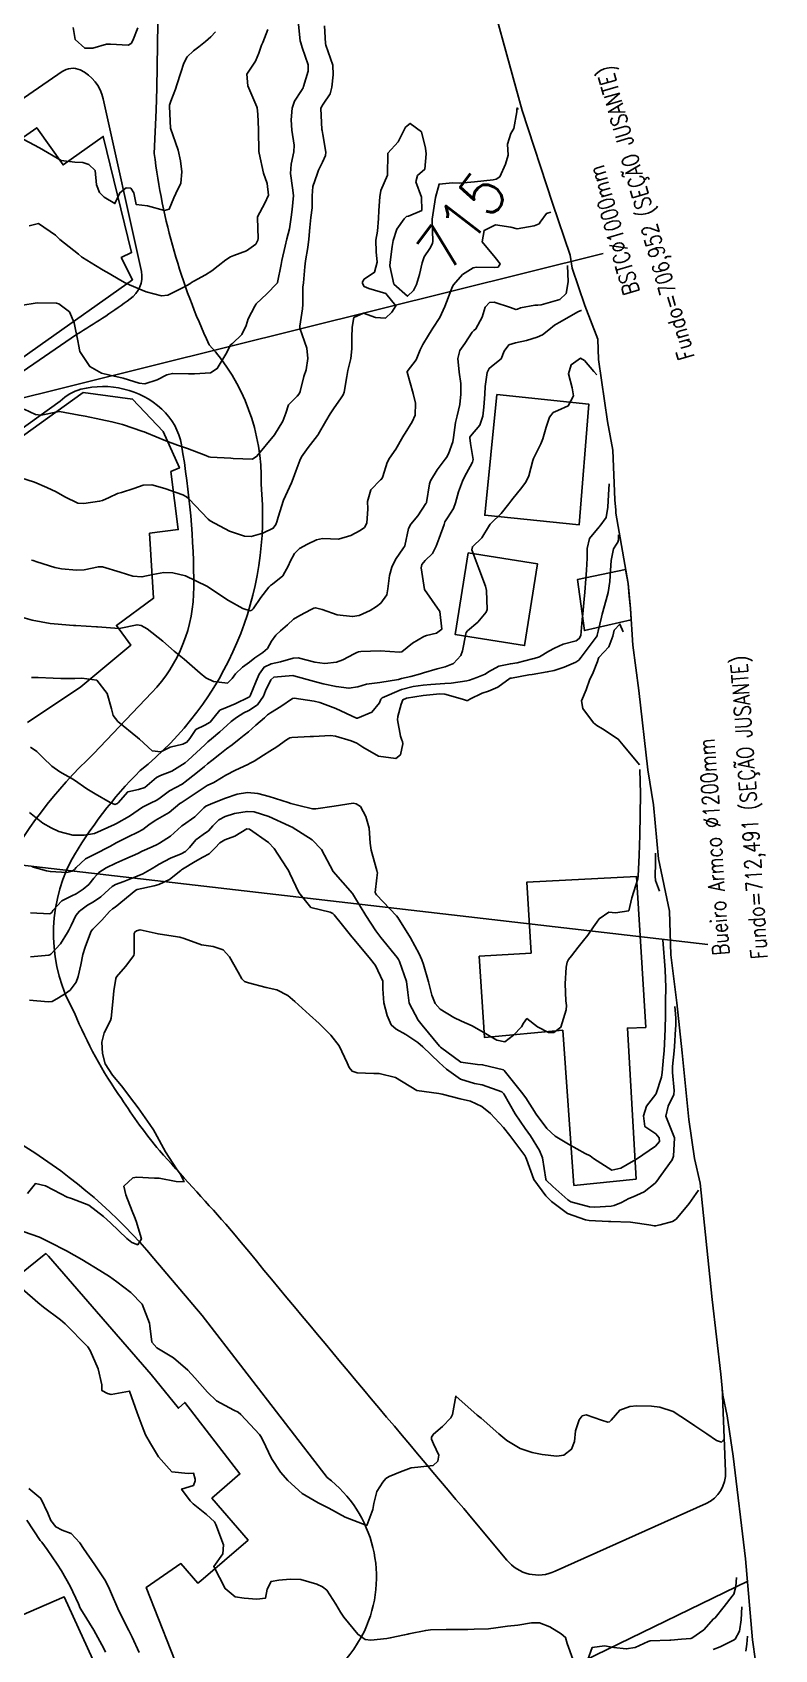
# Model space of a CAD drawing. Header units: metres. Extents: x 286371 to 293043, y 7462578 to 7466404.
# Drawn here: x 291867.1 to 291935.3, y 7463178.2 to 7463326.7 of the extents above; entities that cross this region are included whole.
import ezdxf
from ezdxf.enums import TextEntityAlignment as Align

# ---------------------------------------------------------------- set-up
doc = ezdxf.new("R2010")
doc.units = ezdxf.units.M
doc.header["$MEASUREMENT"] = 0
doc.linetypes.add('CONTINUO', pattern=[0])
for name, color, linetype in [('Area', 45, 'Continuous'), ('Cotas', 45, 'Continuous'), ('Curvas de Nivel 1m', 11, 'Continuous'), ('Curvas de Nivel 5m', 15, 'Continuous'), ('Edificações', 30, 'Continuous'), ('TEXTO', 45, 'Continuous'), ('Vias primárias', 230, 'Continuous')]:
    doc.layers.add(name, color=color, linetype=linetype)
doc.styles.add('ROMANS', font='romans', dxfattribs={"height": 0.2})
doc.styles.add('Style-STANDARD', font='STANDARD.shx')

msp = doc.modelspace()

# ---------------------------------------------------------------- linework, layer by layer
at = {"layer": 'Area'}
msp.add_polyline3d([(291908.25, 7463333.42, 714.94), (291912.06, 7463319.49, 714.94), (291914.86, 7463310.96, 716.22), (291916.47, 7463306.21, 716.85), (291916.68, 7463305.01, 725.74), (291917.82, 7463301.59, 723.04), (291919.02, 7463298.49, 723.59), (291919.09, 7463296.62, 724.1), (291919.91, 7463290.94, 722.82), (291920.4, 7463288.3, 719.67), (291920.59, 7463283.73, 722.86), (291920.69, 7463282.78, 722.86), (291920.67, 7463282.51, 722.9), (291921.8, 7463276.04, 723.87), (291922.02, 7463273.75, 723.79), (291922.23, 7463270.4, 722.12), (291922.78, 7463266.22, 722.19), (291923.61, 7463258.93, 721.93), (291924.13, 7463255.72, 721.94), (291924.59, 7463250.76, 722.08), (291925.6, 7463245.96, 726.04), (291925.73, 7463241.96, 725.65), (291926.28, 7463237.56, 722.33), (291926.78, 7463232.95, 722.24), (291927.39, 7463226.84, 722.64), (291927.9, 7463223.26, 723.61), (291928.44, 7463220.98, 724.27), (291929.52, 7463210.31, 725.66), (291930.33, 7463203.46, 725.9), (291930.52, 7463201.54, 726), (291930.9, 7463199.63, 726.15), (291931.45, 7463195.92, 726.34), (291932.6, 7463186.51, 727), (291933.25, 7463179.07, 727.59), (291934.08, 7463173.2, 731.33)], dxfattribs=at)
at = {"layer": 'Curvas de Nivel 1m', "flags": 128}
for points, elevation in [([(291865.75, 7463317.08), (291867.73, 7463316.04), (291869.72, 7463314.89), (291870.97, 7463314.74), (291871.71, 7463314.72), (291872.24, 7463314.51), (291872.84, 7463313.97), (291872.97, 7463312.67), (291873.22, 7463311.96), (291873.66, 7463311.52), (291874.65, 7463310.94), (291875.09, 7463311.93), (291875.67, 7463312.39), (291876.1, 7463312.35), (291876.39, 7463311.91), (291876.6, 7463310.85), (291877.65, 7463310.74), (291879.2, 7463310.3), (291879.64, 7463310.42), (291880.05, 7463311.46), (291880.26, 7463311.85), (291880.72, 7463312.8), (291880.79, 7463313.84), (291880.69, 7463314.86), (291880.47, 7463315.84), (291879.75, 7463317.85), (291879.66, 7463319.86), (291879.68, 7463319.98), (291879.8, 7463320.34), (291880.21, 7463321.45), (291880.35, 7463321.85), (291880.71, 7463322.98), (291880.97, 7463323.84), (291881.29, 7463324.41), (291881.87, 7463324.97), (291882.37, 7463325.33), (291882.97, 7463325.81), (291883.45, 7463326.24), (291883.9, 7463326.71)], 711), ([(291866, 7463301.57), (291867.51, 7463301.82), (291869.29, 7463301.8), (291869.51, 7463301.74), (291870.48, 7463300.98), (291870.89, 7463299.99), (291871.26, 7463298.18), (291871.3, 7463297.99), (291871.44, 7463297.35), (291872.33, 7463295.97), (291873.42, 7463295.37), (291874.18, 7463295.17), (291875.41, 7463294.9), (291876.87, 7463294.43), (291877.4, 7463294.38), (291878.52, 7463294.76), (291879.41, 7463295.22), (291879.93, 7463295.34), (291881.42, 7463295.31), (291881.95, 7463295.3), (291883.42, 7463295.4), (291884.06, 7463295.79), (291884.94, 7463297.27), (291885.17, 7463297.77), (291885.28, 7463297.95), (291885.46, 7463298.1), (291886.32, 7463298.9), (291886.7, 7463299.75), (291886.89, 7463300.34), (291887.51, 7463301.51), (291887.59, 7463301.66), (291887.64, 7463301.73), (291888.6, 7463302.65), (291889.54, 7463303.6), (291889.58, 7463303.66), (291889.6, 7463303.7), (291889.92, 7463305.35), (291889.98, 7463305.7), (291890.28, 7463307.01), (291890.46, 7463307.69), (291890.69, 7463308.62), (291890.85, 7463309.69), (291890.94, 7463310.39), (291891.05, 7463311.68), (291890.97, 7463312.39), (291890.78, 7463313.69), (291890.84, 7463314.56), (291891.1, 7463315.68), (291891.12, 7463316.3), (291890.9, 7463317.69), (291890.84, 7463318.61), (291890.93, 7463319.69), (291891.14, 7463320.34), (291891.81, 7463321.32), (291891.94, 7463321.55), (291891.99, 7463321.67), (291892.4, 7463323.1), (291892.4, 7463323.67), (291891.87, 7463325.27), (291891.72, 7463325.68), (291891.68, 7463325.88), (291891.48, 7463327.68)], 713), ([(291866.31, 7463292.06), (291867.36, 7463291.57), (291867.88, 7463291.51), (291869.36, 7463291.82), (291869.55, 7463291.83), (291871.36, 7463291.5), (291871.93, 7463291.4), (291873.35, 7463291.12), (291874.38, 7463290.91), (291875.35, 7463290.66), (291877.21, 7463290.02), (291877.34, 7463289.97), (291877.55, 7463289.89), (291879.32, 7463289.16), (291880.41, 7463288.75), (291881.31, 7463288.45), (291882.99, 7463287.81), (291883.29, 7463287.69), (291883.44, 7463287.65), (291885.29, 7463287.57), (291885.52, 7463287.54), (291887.29, 7463287.46), (291887.7, 7463287.74), (291889.32, 7463289.7), (291890.09, 7463290.95), (291890.35, 7463291.69), (291890.6, 7463292.45), (291891.39, 7463293.24), (291891.59, 7463293.47), (291891.67, 7463293.67), (291892.02, 7463295.06), (291892.22, 7463295.66), (291892.38, 7463296.72), (291892.27, 7463297.66), (291891.65, 7463299.51), (291891.64, 7463299.67), (291891.9, 7463301.27), (291891.92, 7463301.67), (291891.93, 7463303.27), (291891.97, 7463303.67), (291892.11, 7463305.12), (291892.17, 7463305.67), (291892.37, 7463306.89), (291892.47, 7463307.66), (291892.55, 7463308.73), (291892.66, 7463309.66), (291892.76, 7463310.54), (291892.78, 7463311.66), (291892.84, 7463312.49), (291893.22, 7463313.65), (291893.36, 7463313.99), (291893.71, 7463314.75), (291894, 7463315.36), (291894.03, 7463315.64), (291893.75, 7463317.29), (291893.68, 7463317.65), (291893.67, 7463317.73), (291893.58, 7463319.65), (291893.62, 7463319.81), (291893.79, 7463320.06), (291894.42, 7463321.02), (291894.58, 7463321.63), (291894.71, 7463322.75), (291894.66, 7463323.63), (291894.04, 7463325.47), (291893.99, 7463325.64), (291893.91, 7463327.26)], 714), ([(291866.78, 7463308.89), (291867.62, 7463309.1), (291869.2, 7463308.02), (291869.6, 7463307.65), (291871.29, 7463306.28), (291871.58, 7463306.06), (291871.67, 7463305.98), (291872.85, 7463305.26), (291873.56, 7463304.83), (291874.11, 7463304.5), (291875.09, 7463303.93), (291875.38, 7463303.77), (291875.54, 7463303.69), (291875.99, 7463303.46), (291877.53, 7463302.82), (291878.92, 7463302.47), (291879.52, 7463302.54), (291880.91, 7463303.22), (291881.54, 7463303.58), (291881.69, 7463303.68), (291881.91, 7463303.82), (291882.97, 7463304.38), (291883.56, 7463304.77), (291884.13, 7463305.22), (291884.84, 7463305.78), (291885.28, 7463306.06), (291885.58, 7463306.18), (291886.74, 7463306.59), (291887.6, 7463307.22), (291887.77, 7463307.56), (291887.81, 7463307.73), (291887.74, 7463309.63), (291887.75, 7463309.73), (291888.42, 7463310.96), (291888.77, 7463311.72), (291888.63, 7463312.77), (291888.29, 7463313.73), (291887.89, 7463315.56), (291887.88, 7463315.73), (291887.85, 7463317.63), (291887.85, 7463317.73), (291887.78, 7463319.15), (291887.73, 7463319.74), (291887.7, 7463319.82), (291886.87, 7463321.75), (291886.77, 7463322.82), (291887.37, 7463323.74), (291887.58, 7463324.01), (291887.86, 7463324.74), (291888.13, 7463325.48), (291888.25, 7463325.73), (291888.7, 7463326.92)], 712), ([(291866.99, 7463278.2), (291867.15, 7463278.15), (291867.46, 7463278.04), (291869.14, 7463277.51), (291869.73, 7463277.41), (291871.13, 7463277.28), (291871.81, 7463277.3), (291873.14, 7463277.59), (291873.51, 7463277.57), (291875.13, 7463277.09), (291876.3, 7463276.73), (291877.13, 7463276.66), (291878.12, 7463276.89), (291879.13, 7463277.05), (291879.97, 7463277.02), (291881.13, 7463276.75), (291883.11, 7463275.8), (291885.09, 7463274.49), (291886.39, 7463273.75), (291887.08, 7463273.54), (291887.23, 7463273.59), (291887.36, 7463273.74), (291888.06, 7463274.77), (291888.78, 7463275.72), (291888.95, 7463275.88), (291889.12, 7463275.99), (291890.07, 7463276.76), (291890.59, 7463277.69), (291890.76, 7463278.08), (291891.16, 7463278.82), (291891.6, 7463279.25), (291892.36, 7463279.67), (291893.18, 7463280.06), (291893.72, 7463280.18), (291895.18, 7463280.13), (291896.34, 7463280.45), (291897.19, 7463280.91), (291897.57, 7463281.2), (291897.81, 7463281.58), (291897.89, 7463282.91), (291897.86, 7463283.57), (291898.16, 7463284.66), (291899.06, 7463285.56), (291899.17, 7463285.65), (291899.27, 7463285.89), (291899.67, 7463287.17), (291899.87, 7463287.55), (291900.45, 7463288.39), (291901.12, 7463289.53), (291901.2, 7463289.66), (291901.33, 7463289.86), (291901.97, 7463290.89), (291902.24, 7463291.51), (291902.28, 7463292.6), (291902.06, 7463293.51), (291901.5, 7463295.44), (291901.52, 7463295.52), (291902.34, 7463296.6), (291902.7, 7463297.51), (291902.94, 7463298.01), (291903.47, 7463298.85), (291903.71, 7463299.26), (291903.87, 7463299.49), (291904.5, 7463300.48), (291904.96, 7463301.47), (291905.11, 7463301.88), (291905.54, 7463303), (291905.68, 7463303.33), (291905.75, 7463303.46), (291906.59, 7463304.42), (291907.57, 7463305.04), (291907.89, 7463305.11), (291909.57, 7463305.07), (291909.86, 7463305.11), (291910.05, 7463305.4), (291909.58, 7463305.99), (291908.39, 7463307.42), (291908.57, 7463308.47), (291909.63, 7463308.99), (291911.02, 7463308.77), (291911.62, 7463308.63), (291913.18, 7463308.9), (291913.63, 7463309.09), (291913.73, 7463309.24), (291914.3, 7463310.02), (291914.7, 7463310.14)], 716), ([(291866.19, 7463272.93), (291867.06, 7463272.67), (291868.7, 7463272.38), (291869.06, 7463272.34), (291870.84, 7463272.21), (291871.06, 7463272.19), (291872.95, 7463272.06), (291873.06, 7463272.06), (291875.05, 7463271.92), (291876.69, 7463272.27), (291877.06, 7463272.21), (291877.62, 7463271.89), (291879.04, 7463270.75), (291880.1, 7463269.85), (291881.01, 7463269.09), (291882.49, 7463267.81), (291882.99, 7463267.38), (291883.71, 7463267.06), (291884.98, 7463266.89), (291885.42, 7463267.33), (291885.72, 7463267.76), (291886.38, 7463268.38), (291887.01, 7463268.84), (291887.52, 7463269.24), (291888.23, 7463269.73), (291888.66, 7463270.09), (291889.04, 7463270.75), (291889.43, 7463271.32), (291889.85, 7463271.7), (291890.5, 7463272.26), (291891.07, 7463272.77), (291891.64, 7463273.11), (291892.67, 7463273.66), (291892.94, 7463273.8), (291893.09, 7463273.83), (291893.68, 7463273.65), (291895.08, 7463273.18), (291896.49, 7463273.01), (291897.08, 7463273.12), (291898.12, 7463273.57), (291898.7, 7463273.95), (291899.09, 7463274.25), (291899.63, 7463275.02), (291899.72, 7463275.55), (291899.88, 7463276.8), (291900.09, 7463277.54), (291900.43, 7463278.26), (291901.17, 7463279.32), (291901.25, 7463279.44), (291901.28, 7463279.52), (291901.62, 7463281.1), (291901.84, 7463281.51), (291902.47, 7463282.25), (291903.23, 7463283.39), (291903.27, 7463283.46), (291903.28, 7463283.49), (291903.55, 7463285.2), (291903.64, 7463285.49), (291904.26, 7463286.5), (291905, 7463287.47), (291905.13, 7463287.63), (291905.3, 7463287.95), (291905.71, 7463289.06), (291905.77, 7463289.46), (291905.96, 7463290.84), (291906.11, 7463291.45), (291906.34, 7463292.48), (291906.45, 7463293.45), (291906.43, 7463294.42), (291906.28, 7463295.45), (291906.16, 7463296.72), (291906.36, 7463297.45), (291906.81, 7463298.09), (291907.47, 7463299.12), (291907.62, 7463299.28), (291907.82, 7463299.43), (291908.41, 7463300.5), (291908.67, 7463301.42), (291909.08, 7463301.85), (291909.51, 7463301.89), (291911.01, 7463301.38), (291911.5, 7463301.2), (291911.63, 7463301.24), (291911.93, 7463301.37), (291913.24, 7463301.62), (291913.51, 7463301.62), (291913.81, 7463301.64), (291915.52, 7463302.12), (291916.13, 7463302.69), (291916.31, 7463303.76), (291916.25, 7463305.25)], 717), ([(291866.98, 7463267.43), (291867.59, 7463267.43), (291868.98, 7463267.35), (291869.67, 7463267.32), (291870.98, 7463267.32), (291871.6, 7463267.36), (291872.98, 7463267.19), (291873.93, 7463265.94), (291874.33, 7463264.55), (291874.5, 7463263.93), (291874.93, 7463263.39), (291876.73, 7463261.9), (291876.9, 7463261.75), (291878.07, 7463260.7), (291878.88, 7463260.59), (291879.72, 7463261.03), (291880.9, 7463261.29), (291881.26, 7463261.47), (291881.52, 7463261.83), (291882.09, 7463262.65), (291882.92, 7463263.05), (291883.4, 7463263.32), (291883.78, 7463263.79), (291884.3, 7463264.43), (291884.95, 7463264.71), (291885.71, 7463265.01), (291886.96, 7463265.62), (291887.04, 7463265.67), (291887.08, 7463265.74), (291887.63, 7463267.08), (291887.91, 7463267.73), (291888.35, 7463268.37), (291889.01, 7463268.67), (291889.86, 7463268.86), (291891.02, 7463269.21), (291891.48, 7463269.22), (291893.01, 7463268.83), (291893.94, 7463268.71), (291895.01, 7463268.84), (291895.6, 7463269.03), (291896.65, 7463269.6), (291896.89, 7463269.73), (291897.03, 7463269.77), (291897.25, 7463269.81), (291899.03, 7463269.87), (291900.81, 7463269.75), (291901.03, 7463269.78), (291901.99, 7463270.56), (291903.05, 7463271.19), (291903.27, 7463271.27), (291904.2, 7463271.48), (291904.68, 7463271.85), (291904.52, 7463273.47), (291903.11, 7463275.49), (291902.78, 7463277.5), (291902.85, 7463277.8), (291903.15, 7463278.16), (291903.83, 7463278.82), (291904.16, 7463279.48), (291904.45, 7463280.21), (291904.89, 7463281.47), (291904.98, 7463281.7), (291905.21, 7463282.08), (291905.75, 7463282.94), (291905.95, 7463283.45), (291906.22, 7463284.47), (291906.58, 7463285.44), (291906.8, 7463285.91), (291907.28, 7463286.79), (291907.52, 7463287.2), (291907.56, 7463287.43), (291907.32, 7463288.9), (291907.25, 7463289.44), (291907.26, 7463289.5), (291907.33, 7463289.59), (291908.18, 7463290.58), (291908.45, 7463291.42), (291908.55, 7463292.23), (291908.63, 7463293.42), (291908.67, 7463294.14), (291908.86, 7463295.41), (291909.03, 7463295.8), (291909.42, 7463296.11), (291910.13, 7463296.69), (291910.42, 7463297.39), (291910.86, 7463297.98), (291911.46, 7463298.16), (291912.46, 7463298.36), (291913.46, 7463298.68), (291913.93, 7463298.87), (291914.52, 7463299.33), (291915.05, 7463299.76), (291915.48, 7463300.01), (291917.25, 7463301.02), (291917.5, 7463301.12), (291917.54, 7463301.09)], 718), ([(291866.89, 7463261.03), (291867.46, 7463260.62), (291868.05, 7463260.04), (291868.86, 7463259.29), (291869.6, 7463258.76), (291870.84, 7463258.05), (291870.88, 7463258.03), (291870.94, 7463257.99), (291872.08, 7463257.21), (291872.83, 7463256.75), (291874.21, 7463255.93), (291874.65, 7463255.77), (291874.81, 7463255.82), (291874.88, 7463255.86), (291874.94, 7463255.92), (291875.83, 7463256.91), (291876.83, 7463257.14), (291877.4, 7463257.32), (291878.05, 7463257.88), (291878.47, 7463258.25), (291878.85, 7463258.41), (291879.88, 7463258.82), (291880.87, 7463259.42), (291881.1, 7463259.6), (291881.37, 7463259.83), (291882.16, 7463260.54), (291882.9, 7463261.25), (291883.18, 7463261.52), (291883.53, 7463261.8), (291884.28, 7463262.42), (291884.92, 7463263.01), (291885.32, 7463263.38), (291885.81, 7463263.76), (291886.51, 7463264.19), (291886.94, 7463264.39), (291887.76, 7463264.92), (291888.3, 7463265.72), (291888.5, 7463266.19), (291888.99, 7463267.21), (291889.26, 7463267.44), (291890.99, 7463267.6), (291891.09, 7463267.58), (291892.98, 7463267.04), (291893.79, 7463266.83), (291894.98, 7463266.59), (291896.15, 7463266.43), (291896.98, 7463266.57), (291897.76, 7463266.8), (291898.98, 7463266.95), (291900.71, 7463267.25), (291900.99, 7463267.32), (291901.84, 7463267.51), (291902.73, 7463267.76), (291903, 7463267.86), (291904.25, 7463268.23), (291905.01, 7463268.39), (291905.76, 7463268.7), (291906.44, 7463269.44), (291906.6, 7463269.87), (291906.91, 7463271.44), (291906.94, 7463271.55), (291907.06, 7463271.71), (291907.99, 7463272.5), (291908.76, 7463273.41), (291908.85, 7463273.65), (291908.8, 7463275.41), (291908.71, 7463275.82), (291908.08, 7463277.42), (291907.45, 7463279.15), (291907.5, 7463279.43), (291908.36, 7463280.24), (291909.07, 7463281.41), (291909.12, 7463281.49), (291909.21, 7463281.59), (291910.14, 7463282.47), (291910.86, 7463283.38), (291911.02, 7463283.6), (291911.24, 7463283.88), (291911.91, 7463284.71), (291912.4, 7463285.36), (291912.68, 7463285.94), (291913.06, 7463287.35), (291913.12, 7463287.52), (291913.3, 7463287.9), (291913.78, 7463288.87), (291913.97, 7463289.33), (291914.28, 7463290.39), (291914.59, 7463291.33), (291914.93, 7463291.75), (291915.36, 7463291.93), (291916.31, 7463292.36), (291916.8, 7463293.29), (291916.67, 7463294.02), (291916.33, 7463295.3), (291916.59, 7463296.14), (291917.44, 7463296.74), (291917.8, 7463296.54), (291918.66, 7463295.53), (291918.92, 7463295.2)], 719), ([(291867.05, 7463250.05), (291868.36, 7463249.67), (291868.72, 7463249.6), (291870.23, 7463249.52), (291870.72, 7463249.65), (291870.92, 7463249.8), (291871.08, 7463249.99), (291871.95, 7463250.76), (291872.74, 7463251.16), (291874.24, 7463251.93), (291874.76, 7463252.23), (291875.88, 7463252.79), (291876.77, 7463253.21), (291877.21, 7463253.45), (291877.78, 7463253.88), (291878.36, 7463254.3), (291878.79, 7463254.54), (291879.62, 7463255.03), (291880.62, 7463255.84), (291880.73, 7463255.92), (291880.82, 7463255.97), (291881.93, 7463256.71), (291882.84, 7463257.32), (291883.14, 7463257.5), (291883.74, 7463257.79), (291884.43, 7463258.2), (291884.85, 7463258.45), (291885.73, 7463258.9), (291886.87, 7463259.44), (291887.08, 7463259.54), (291887.44, 7463259.74), (291888.31, 7463260.3), (291888.89, 7463260.67), (291889.54, 7463261.06), (291890.42, 7463261.69), (291890.73, 7463261.87), (291890.91, 7463261.91), (291892.58, 7463261.99), (291892.91, 7463262.01), (291894.46, 7463262.08), (291894.91, 7463262.02), (291896.36, 7463261.6), (291896.89, 7463261.39), (291897.44, 7463261.03), (291898.87, 7463260.21), (291900.45, 7463259.97), (291900.88, 7463260.33), (291901.11, 7463261.32), (291901.07, 7463261.53), (291901.02, 7463261.66), (291900.9, 7463262.02), (291900.62, 7463263.54), (291900.64, 7463263.83), (291900.95, 7463264.97), (291901.12, 7463265.38), (291901.43, 7463265.53), (291902.97, 7463265.78), (291904.52, 7463265.91), (291904.96, 7463265.88), (291906.6, 7463265.44), (291906.95, 7463265.31), (291907.07, 7463265.32), (291907.25, 7463265.43), (291908.39, 7463265.99), (291908.97, 7463266.18), (291909.83, 7463266.54), (291910.98, 7463267.35), (291911, 7463267.35), (291911.09, 7463267.37), (291912.69, 7463267.65), (291912.99, 7463267.7), (291914.38, 7463267.94), (291915, 7463268.07), (291915.93, 7463268.37), (291917.01, 7463268.83), (291917.28, 7463269.02), (291917.48, 7463269.28), (291918.15, 7463270.15), (291918.95, 7463271.26), (291918.98, 7463271.32), (291919.05, 7463271.67), (291919.35, 7463272.97), (291919.41, 7463273.25), (291919.79, 7463274.55), (291919.98, 7463275.24), (291920.14, 7463276.22), (291920.19, 7463277.24), (291920.24, 7463278.16), (291920.48, 7463279.23), (291920.75, 7463279.66), (291920.87, 7463279.86), (291920.91, 7463280.07), (291920.92, 7463280.31), (291920.93, 7463280.53)], 721), ([(291922.86, 7463259.39), (291921.36, 7463261.22), (291920.9, 7463261.77), (291919.46, 7463262.7), (291918.92, 7463263.01), (291918.64, 7463263.26), (291917.66, 7463264.56), (291917.53, 7463265.28), (291917.94, 7463266.3), (291918.29, 7463267.26), (291918.54, 7463267.72), (291919.01, 7463268.9), (291919.08, 7463269.19), (291919.13, 7463269.25), (291920.03, 7463270.24), (291920.39, 7463271.23), (291920.53, 7463271.76), (291921.06, 7463272.33), (291921.36, 7463271.62)], 722), ([(291866.9, 7463245.81), (291868.66, 7463245.72), (291868.84, 7463245.84), (291868.95, 7463246.02), (291869.76, 7463246.92), (291870.68, 7463247.37), (291871.1, 7463247.57), (291871.73, 7463247.98), (291872.24, 7463248.42), (291872.71, 7463249.01), (291873.16, 7463249.51), (291873.86, 7463249.95), (291874.73, 7463250.37), (291875.57, 7463250.75), (291876.74, 7463251.27), (291877.16, 7463251.48), (291878.07, 7463251.87), (291878.54, 7463252.08), (291878.76, 7463252.2), (291879.76, 7463252.86), (291880.78, 7463253.78), (291880.81, 7463253.8), (291880.85, 7463253.83), (291881.99, 7463254.63), (291882.81, 7463255.44), (291883.01, 7463255.61), (291883.42, 7463255.8), (291884.42, 7463256.18), (291884.82, 7463256.34), (291885.87, 7463256.72), (291886.83, 7463256.87), (291887.78, 7463256.78), (291888.82, 7463256.5), (291890.57, 7463255.93), (291890.81, 7463255.86), (291891.54, 7463255.67), (291892.8, 7463255.37), (291893.1, 7463255.35), (291894.8, 7463255.62), (291896.54, 7463255.87), (291896.81, 7463255.83), (291897.21, 7463255.59), (291897.71, 7463254.67), (291898, 7463253.58), (291898.12, 7463252.21), (291898.19, 7463251.57), (291898.72, 7463249.71), (291898.76, 7463249.56), (291898.77, 7463249.51), (291898.71, 7463249.04), (291898.57, 7463247.68), (291898.62, 7463247.57), (291898.68, 7463247.48), (291900.52, 7463245.54), (291900.65, 7463245.37), (291901.8, 7463243.52), (291902.6, 7463242.04), (291902.86, 7463241.5), (291903.01, 7463241.07), (291903.47, 7463239.49), (291903.78, 7463238.25), (291904.09, 7463237.48), (291904.53, 7463236.98), (291905.78, 7463236.19), (291906.51, 7463235.86), (291907.48, 7463235.43), (291908.49, 7463234.86), (291909.76, 7463234.12), (291910.47, 7463233.98), (291911.29, 7463234.57), (291912.01, 7463235.36), (291912.19, 7463235.67), (291912.51, 7463236.11), (291913.47, 7463235.34), (291914.49, 7463234.82), (291914.99, 7463234.81), (291915.64, 7463235.31), (291916.13, 7463236.91), (291916.14, 7463237.29), (291916.1, 7463237.72), (291916.03, 7463239.3), (291916.11, 7463240.82), (291916.2, 7463241.29), (291916.34, 7463241.54), (291916.6, 7463241.87), (291917.23, 7463242.66), (291917.72, 7463243.27), (291918.12, 7463243.77), (291918.64, 7463244.53), (291918.94, 7463244.96), (291919.15, 7463245.25), (291920.03, 7463245.86), (291920.66, 7463245.82), (291921.86, 7463246.01), (291922.16, 7463247.2), (291922.71, 7463248.94), (291922.74, 7463249.19), (291922.83, 7463251.11), (291922.89, 7463252.95), (291922.93, 7463254.8), (291922.94, 7463256.75), (291922.9, 7463258.96)], 722), ([(291866.88, 7463241.76), (291868.59, 7463241.92), (291868.67, 7463241.95), (291868.75, 7463242.02), (291869.64, 7463242.98), (291870.28, 7463244), (291870.4, 7463244.22), (291870.63, 7463244.66), (291871.07, 7463245.57), (291871.41, 7463245.98), (291872.13, 7463246.51), (291872.67, 7463246.83), (291873.36, 7463247.27), (291874.1, 7463247.94), (291874.39, 7463248.24), (291874.69, 7463248.41), (291875.48, 7463248.7), (291876.7, 7463249.19), (291877.2, 7463249.39), (291878.07, 7463249.87), (291878.46, 7463250.13), (291878.72, 7463250.29), (291879.75, 7463250.84), (291880.73, 7463251.22), (291881.13, 7463251.43), (291881.51, 7463251.82), (291882.07, 7463252.5), (291882.77, 7463253), (291883.24, 7463253.33), (291883.65, 7463253.79), (291884.2, 7463254.36), (291884.79, 7463254.66), (291885.64, 7463254.92), (291886.79, 7463255.13), (291887.44, 7463255.09), (291888.79, 7463254.67), (291890.66, 7463253.8), (291890.78, 7463253.75), (291890.94, 7463253.68), (291892.76, 7463252.52), (291893.64, 7463251.64), (291894.71, 7463249.62), (291896.47, 7463247.6), (291896.68, 7463247.29), (291897.71, 7463245.58), (291898.63, 7463244.17), (291899.1, 7463243.56), (291900.6, 7463241.71), (291900.71, 7463241.53), (291900.8, 7463241.33), (291901.43, 7463239.52), (291901.57, 7463238.5), (291901.68, 7463237.52), (291902.51, 7463235.96), (291902.88, 7463235.5), (291904.48, 7463233.57), (291904.56, 7463233.47), (291906.45, 7463232.1), (291907.97, 7463231.9), (291908.44, 7463231.87), (291910.36, 7463231.39), (291910.43, 7463231.33), (291912.02, 7463229.36), (291912.4, 7463228.83), (291913.36, 7463227.34), (291914.35, 7463226), (291915.12, 7463225.31), (291916.33, 7463224.56), (291917.87, 7463223.72), (291918.32, 7463223.49), (291918.63, 7463223.26), (291920.3, 7463222.18), (291921.14, 7463222.38), (291922.31, 7463223.05), (291922.57, 7463223.2), (291924.33, 7463224.39), (291924.68, 7463224.82), (291924.67, 7463225.16), (291924.35, 7463225.51), (291923.36, 7463226.19), (291923.22, 7463227.18), (291923.51, 7463228.06), (291924.37, 7463229.17), (291924.38, 7463229.19), (291924.4, 7463229.23), (291924.88, 7463230.71), (291924.93, 7463231.16), (291925.06, 7463232.55), (291925.12, 7463233.15), (291925.19, 7463234.45), (291925.22, 7463235.15), (291925.24, 7463236.43), (291925.25, 7463237.71), (291925.28, 7463238.96), (291925.22, 7463240.58), (291924.99, 7463243.33)], 723), ([(291866.8, 7463237.78), (291868.53, 7463237.63), (291868.87, 7463237.68), (291869.46, 7463238.01), (291870.12, 7463238.42), (291870.55, 7463238.72), (291871.1, 7463239.45), (291871.28, 7463239.98), (291871.51, 7463241.05), (291871.71, 7463241.98), (291871.91, 7463242.67), (291872.4, 7463243.97), (291872.48, 7463244.12), (291872.63, 7463244.31), (291873.45, 7463245.14), (291874.16, 7463245.94), (291874.43, 7463246.17), (291874.66, 7463246.34), (291876.56, 7463247.9), (291876.68, 7463247.95), (291878.27, 7463248.29), (291878.69, 7463248.41), (291879.67, 7463248.88), (291880.71, 7463249.71), (291880.77, 7463249.77), (291880.87, 7463249.83), (291882.02, 7463250.52), (291882.73, 7463250.91), (291883.31, 7463251.22), (291883.86, 7463251.79), (291884.3, 7463252.24), (291884.76, 7463252.52), (291885.66, 7463252.86), (291886.77, 7463253.51), (291887.01, 7463253.5), (291888.75, 7463252.28), (291889.28, 7463251.71), (291890.42, 7463249.99), (291890.59, 7463249.69), (291890.71, 7463249.42), (291891.55, 7463247.67), (291892.66, 7463246.31), (291894.42, 7463245.87), (291894.66, 7463245.75), (291894.79, 7463245.62), (291895.57, 7463244.69), (291896.42, 7463243.6), (291896.62, 7463243.35), (291898.15, 7463241.57), (291898.59, 7463240.98), (291899.26, 7463239.55), (291899.28, 7463238.83), (291899.35, 7463237.55), (291899.66, 7463236.4), (291900.04, 7463235.54), (291900.5, 7463235.13), (291901.37, 7463234.64), (291902.48, 7463233.91), (291902.95, 7463233.5), (291904.45, 7463232.08), (291905.11, 7463231.46), (291906.42, 7463230.54), (291907.7, 7463230.14), (291908.41, 7463230.03), (291910.2, 7463229.39), (291910.4, 7463229.2), (291911.42, 7463227.37), (291912.35, 7463226.02), (291912.83, 7463225.35), (291913.67, 7463223.99), (291913.94, 7463223.33), (291914.24, 7463221.37), (291914.25, 7463221.32), (291914.28, 7463221.28), (291914.9, 7463220.69), (291916.26, 7463219.45), (291916.56, 7463219.29), (291918.25, 7463218.82), (291918.73, 7463218.78), (291920.25, 7463218.89), (291920.54, 7463218.94), (291921.19, 7463219.22), (291921.88, 7463219.59), (291922.26, 7463219.74), (291923.27, 7463220.19), (291924.28, 7463220.98), (291924.45, 7463221.17), (291924.8, 7463221.68), (291925.85, 7463223.14), (291925.98, 7463223.48), (291926.06, 7463225.14), (291925.89, 7463225.6), (291925.26, 7463227.15), (291925.49, 7463228.05), (291926.01, 7463229.14), (291926.05, 7463229.5), (291925.89, 7463231.14), (291925.9, 7463231.69), (291926.03, 7463233.14), (291926.06, 7463233.55), (291926.16, 7463235.14), (291926.18, 7463235.46), (291926.18, 7463235.79), (291926.19, 7463236.11), (291926.17, 7463236.53), (291926.11, 7463237.21)], 724), ([(291924.69, 7463247.79), (291924.31, 7463248.78), (291924.28, 7463249.17), (291924.3, 7463249.59), (291924.32, 7463249.99), (291924.32, 7463250.4), (291924.32, 7463250.83), (291924.31, 7463251.3)], 723), ([(291866.21, 7463216.56), (291867.73, 7463216.03), (291868.2, 7463215.8), (291868.65, 7463215.57), (291870.19, 7463214.78), (291871.62, 7463213.97), (291872.16, 7463213.65), (291872.88, 7463213.23), (291874.14, 7463212.42), (291874.84, 7463211.92), (291876.12, 7463210.95), (291877.16, 7463209.89), (291877.83, 7463208.13), (291877.86, 7463207.88), (291878.05, 7463206.38), (291878.5, 7463205.87), (291880.03, 7463204.96), (291881.35, 7463203.82), (291882, 7463203.12), (291883.15, 7463201.8), (291883.97, 7463201.01), (291885.57, 7463200.15), (291885.96, 7463199.97), (291886.22, 7463199.75), (291887.93, 7463197.9), (291888.07, 7463197.72), (291888.24, 7463197.4), (291889.05, 7463195.71), (291889.88, 7463194.45), (291890.54, 7463193.68), (291891.85, 7463192.51), (291893.34, 7463191.64), (291893.82, 7463191.41), (291894.31, 7463191.14), (291895.8, 7463190.33), (291897.79, 7463189.57), (291898.35, 7463191.03), (291898.45, 7463191.57), (291898.72, 7463192.69), (291899.26, 7463193.55), (291899.55, 7463193.86), (291899.86, 7463194.06), (291900.9, 7463194.5), (291901.87, 7463194.85), (291902.47, 7463194.91), (291903.88, 7463195.06), (291904.31, 7463195.48), (291904.43, 7463196.02), (291903.91, 7463197.05), (291903.73, 7463197.49), (291903.73, 7463197.68), (291903.92, 7463197.96), (291904.74, 7463198.66), (291905.51, 7463199.45), (291905.67, 7463199.74), (291905.98, 7463201.44), (291907.95, 7463199.69), (291908.29, 7463199.41), (291909.92, 7463197.99), (291910.66, 7463197.37), (291911.9, 7463196.63), (291912.99, 7463196.25), (291913.9, 7463196.08), (291915.26, 7463195.94), (291915.89, 7463196.01), (291916.62, 7463196.56), (291916.87, 7463197.28), (291916.96, 7463198.25), (291917.31, 7463199.27), (291917.59, 7463199.63), (291917.95, 7463199.71), (291919.37, 7463199.24), (291919.94, 7463199.05), (291920.09, 7463199.09), (291920.25, 7463199.23), (291921.04, 7463200.14), (291921.96, 7463200.48), (291922.61, 7463200.55), (291923.96, 7463200.51), (291924.71, 7463200.41), (291925.96, 7463200.04), (291927.37, 7463199.12), (291927.94, 7463198.71), (291929.05, 7463197.98), (291929.92, 7463197.37), (291930.38, 7463197.22), (291930.63, 7463197.5)], 726), ([(291866.13, 7463211.29), (291867.58, 7463210.03), (291868.1, 7463209.61), (291869.64, 7463208.44), (291870.08, 7463208.09), (291870.18, 7463207.99), (291872.05, 7463206.1), (291872.16, 7463205.96), (291872.36, 7463205.64), (291873.1, 7463203.95), (291873.45, 7463202.48), (291873.45, 7463201.94), (291873.98, 7463201.68), (291874.31, 7463201.6), (291875.98, 7463201.9), (291876.7, 7463199.89), (291877.14, 7463198.69), (291877.47, 7463197.88), (291877.91, 7463197.08), (291878.64, 7463195.86), (291879.87, 7463194.49), (291881.37, 7463194.32), (291881.87, 7463194.37), (291882.01, 7463193.81), (291882.01, 7463193.66), (291881.86, 7463193.24), (291880.77, 7463192.91), (291881.57, 7463191.82), (291881.83, 7463191.54), (291883.05, 7463190.57), (291883.81, 7463189.89), (291883.87, 7463189.78), (291883.93, 7463189.65), (291884.63, 7463187.77), (291884.58, 7463186.95), (291883.73, 7463185.78), (291884.79, 7463183.77), (291885.69, 7463183.01), (291886.54, 7463182.9), (291887.69, 7463182.78), (291888.5, 7463182.9), (291888.64, 7463183.71), (291889, 7463184.42), (291889.72, 7463184.55), (291890.76, 7463184.64), (291891.72, 7463184.61), (291893.19, 7463184.16), (291893.71, 7463183.94), (291894.11, 7463183.63), (291894.96, 7463182.34), (291895.37, 7463181.61), (291895.67, 7463181.13), (291896.96, 7463179.58), (291897.64, 7463179.1), (291898.18, 7463179.02), (291899.64, 7463179.18), (291899.95, 7463179.23), (291901.27, 7463179.52), (291901.57, 7463179.59), (291901.65, 7463179.6), (291903.21, 7463179.93), (291903.65, 7463179.98), (291905.1, 7463180.01), (291905.65, 7463180.02), (291907.07, 7463180.02), (291907.65, 7463180.03), (291908.99, 7463180.07), (291909.66, 7463180.16), (291910.72, 7463180.31), (291911.66, 7463180.4), (291912.94, 7463180.61), (291913.66, 7463180.63), (291914.6, 7463180.26), (291915.65, 7463179.62), (291916.05, 7463179.29), (291916.21, 7463178.72), (291916.73, 7463177.28)], 727), ([(291866.75, 7463192.95), (291867.83, 7463192.03), (291868.47, 7463190.68), (291868.75, 7463190.02), (291869.21, 7463189.43), (291869.79, 7463189.14), (291870.62, 7463188.83), (291871.44, 7463187.98), (291871.77, 7463187.46), (291872.8, 7463185.96), (291873.72, 7463184.56), (291874.07, 7463183.94), (291874.35, 7463183.29), (291874.91, 7463181.93), (291875.65, 7463180.45), (291875.93, 7463179.91), (291876.24, 7463179.3), (291876.87, 7463177.9)], 728), ([(291866.57, 7463190.05), (291867.78, 7463188.19), (291867.85, 7463188.11), (291867.93, 7463188.03), (291868.43, 7463187.36), (291869.34, 7463186.01), (291869.74, 7463185.4), (291870.54, 7463183.99), (291871.29, 7463182.38), (291871.47, 7463181.98), (291871.68, 7463181.63), (291872.7, 7463179.96), (291873.62, 7463178.26), (291873.77, 7463177.94)], 729), ([(291918.12, 7463177.26), (291918.51, 7463178.37), (291919.63, 7463178.52), (291920.49, 7463178.36), (291921.63, 7463178.22), (291922.46, 7463178.36), (291923.64, 7463178.92), (291923.85, 7463178.96), (291925.64, 7463179.04), (291925.74, 7463179.04), (291926.72, 7463179.13), (291927.57, 7463179.19), (291927.65, 7463179.21), (291928.76, 7463179.99), (291929.67, 7463180.99), (291929.72, 7463181.03), (291929.82, 7463181.08), (291930.65, 7463182.11), (291931.37, 7463183.06), (291931.51, 7463183.26), (291931.72, 7463183.96), (291931.78, 7463184.78)], 727), ([(291929.63, 7463178.16), (291930.28, 7463178.43), (291931.54, 7463179.06), (291931.6, 7463179.09), (291931.64, 7463179.12), (291932.05, 7463179.87), (291932.21, 7463180.89), (291932.27, 7463182.09)], 728), ([(291932.63, 7463178.03), (291932.73, 7463178.66), (291932.77, 7463179.4)], 729)]:
    msp.add_lwpolyline(points, dxfattribs=dict(at, elevation=elevation))
at = {"layer": 'Curvas de Nivel 5m', "flags": 128}
for points, elevation in [([(291870.8, 7463327.09), (291871, 7463325.99), (291871.87, 7463325.19), (291872.63, 7463325.2), (291873.88, 7463325.56), (291874.25, 7463325.57), (291875.88, 7463325.48), (291876.15, 7463325.64), (291876.29, 7463325.91), (291876.75, 7463327.06)], 710), ([(291865.41, 7463285.94), (291867.26, 7463285.35), (291868.4, 7463284.88), (291869.25, 7463284.47), (291870.04, 7463284), (291871.24, 7463283.43), (291871.8, 7463283.41), (291873.24, 7463283.6), (291873.52, 7463283.67), (291874.13, 7463283.94), (291874.88, 7463284.3), (291875.25, 7463284.42), (291876.38, 7463284.78), (291877.26, 7463285.07), (291878.04, 7463285.1), (291879.25, 7463284.78), (291880.9, 7463284.18), (291881.24, 7463284), (291881.44, 7463283.83), (291883.21, 7463281.96), (291883.4, 7463281.8), (291885.19, 7463280.87), (291886.55, 7463280.39), (291887.18, 7463280.36), (291888.25, 7463280.66), (291889.2, 7463281.13), (291889.45, 7463281.46), (291889.54, 7463281.71), (291889.66, 7463282.15), (291890.13, 7463283.7), (291890.87, 7463285.29), (291891.04, 7463285.68), (291891.27, 7463286.36), (291891.63, 7463287.33), (291891.8, 7463287.67), (291892.42, 7463288.54), (291893.28, 7463289.65), (291893.3, 7463289.67), (291893.33, 7463289.73), (291894.02, 7463290.96), (291894.43, 7463291.63), (291894.8, 7463292.19), (291895.38, 7463293.02), (291895.62, 7463293.37), (291895.73, 7463293.61), (291895.97, 7463295.05), (291896.06, 7463295.6), (291896.32, 7463296.71), (291896.42, 7463297.6), (291896.43, 7463298.64), (291896.44, 7463299.6), (291896.61, 7463300.48), (291897.5, 7463300.86), (291898.59, 7463300.48), (291899.5, 7463300.42), (291900.09, 7463300.96), (291900.47, 7463301.54), (291899.53, 7463302.68), (291897.97, 7463303.15), (291897.54, 7463303.31), (291897.4, 7463303.59), (291897.4, 7463303.74), (291897.55, 7463304), (291898.5, 7463304.63), (291898.74, 7463305.57), (291898.65, 7463306.51), (291898.64, 7463307.57), (291898.79, 7463308.39), (291898.87, 7463309.57), (291898.9, 7463310.31), (291899, 7463311.56), (291899.08, 7463312.15), (291899.69, 7463313.55), (291899.72, 7463315.55), (291900.67, 7463316.61), (291901.15, 7463317.53), (291901.34, 7463317.95), (291901.77, 7463318.3), (291902.82, 7463317.51), (291903.2, 7463316.03), (291903.26, 7463315.5), (291903.12, 7463314.09), (291902.45, 7463313.51), (291902.29, 7463312.92), (291902.81, 7463311.51), (291902.85, 7463310.31), (291901.64, 7463309.78), (291901.43, 7463309.74), (291901.24, 7463309.53), (291900.57, 7463308.59), (291900.23, 7463307.55), (291900.14, 7463307), (291899.93, 7463305.55), (291899.91, 7463305.21), (291900.28, 7463303.54), (291901.53, 7463302.43), (291902.09, 7463302.96), (291902.35, 7463303.51), (291902.65, 7463304.42), (291902.89, 7463305.5), (291903.06, 7463306.03), (291903.59, 7463306.8), (291903.83, 7463307.26), (291903.87, 7463307.49), (291903.79, 7463309.34), (291903.79, 7463309.49), (291904.05, 7463311.09), (291904.1, 7463311.49), (291904.44, 7463312.73), (291905.68, 7463312.83), (291906.34, 7463312.8), (291907.69, 7463312.93), (291909.42, 7463313.13), (291909.69, 7463313.19), (291910.02, 7463313.39), (291910.54, 7463314.56), (291910.8, 7463315.38), (291910.74, 7463316.38), (291911.04, 7463317.38), (291911.31, 7463317.82), (291911.59, 7463319.37), (291911.58, 7463319.57), (291911.61, 7463319.72), (291911.71, 7463319.58)], 715), ([(291866.8, 7463255.03), (291868.03, 7463254.04), (291868.78, 7463253.61), (291869.51, 7463253.27), (291870.77, 7463252.94), (291871.82, 7463252.93), (291872.77, 7463253.1), (291874.62, 7463253.93), (291874.79, 7463254.02), (291876, 7463254.7), (291876.8, 7463255.25), (291877.19, 7463255.51), (291877.92, 7463255.88), (291878.51, 7463256.17), (291878.82, 7463256.38), (291879.68, 7463257), (291880.84, 7463257.64), (291880.96, 7463257.72), (291881.12, 7463257.83), (291882.07, 7463258.6), (291882.87, 7463259.26), (291883.17, 7463259.5), (291883.57, 7463259.79), (291884.29, 7463260.38), (291884.89, 7463260.86), (291885.41, 7463261.25), (291886.08, 7463261.76), (291886.53, 7463262.13), (291886.91, 7463262.44), (291887.61, 7463263.05), (291888.4, 7463263.72), (291888.68, 7463263.98), (291888.94, 7463264.19), (291889.89, 7463264.76), (291890.96, 7463265.48), (291891.12, 7463265.52), (291892.96, 7463265.24), (291893.49, 7463265.11), (291894.95, 7463264.57), (291896.84, 7463263.7), (291896.94, 7463263.68), (291898.27, 7463264.25), (291898.96, 7463265.1), (291899.09, 7463265.44), (291899.22, 7463265.56), (291900.98, 7463266.31), (291902.05, 7463266.58), (291902.98, 7463266.71), (291903.67, 7463266.79), (291904.98, 7463266.87), (291905.55, 7463266.89), (291906.99, 7463267.12), (291907.23, 7463267.19), (291907.9, 7463267.42), (291908.66, 7463267.74), (291908.99, 7463267.95), (291909.94, 7463268.46), (291911, 7463268.68), (291911.61, 7463268.77), (291913.01, 7463269.14), (291913.18, 7463269.17), (291913.67, 7463269.33), (291914.52, 7463269.83), (291915.03, 7463270.12), (291915.85, 7463270.48), (291917.04, 7463270.8), (291917.32, 7463271), (291917.45, 7463271.28), (291917.6, 7463272.75), (291917.64, 7463273.28), (291917.76, 7463274.62), (291917.82, 7463275.27), (291917.91, 7463276.49), (291917.97, 7463277.27), (291918.05, 7463278.38), (291918.06, 7463279.27), (291918.26, 7463280.19), (291919.15, 7463281.26), (291919.18, 7463281.28), (291919.2, 7463281.3), (291919.78, 7463282.12), (291919.96, 7463283.07), (291920.01, 7463284.19), (291920.07, 7463285.19)], 720), ([(291866.62, 7463220.05), (291867.35, 7463220.96), (291868.28, 7463220.76), (291869.67, 7463220), (291870.26, 7463219.72), (291870.66, 7463219.59), (291872.25, 7463218.96), (291873.59, 7463217.94), (291874.23, 7463217.35), (291875.75, 7463215.91), (291876.19, 7463215.55), (291876.75, 7463215.33), (291877.09, 7463215.89), (291876.61, 7463217.51), (291876.44, 7463217.9), (291876.24, 7463218.42), (291875.66, 7463219.91), (291875.47, 7463220.72), (291876.29, 7463221.48), (291876.66, 7463221.53), (291878.29, 7463221.46), (291878.72, 7463221.44), (291880.28, 7463221.14), (291881, 7463221.12), (291880.64, 7463221.84), (291880.3, 7463222.31), (291879.31, 7463223.86), (291878.35, 7463225.61), (291878.21, 7463225.88), (291877.87, 7463226.37), (291876.79, 7463227.9), (291876.39, 7463228.43), (291875.26, 7463229.92), (291874.43, 7463230.92), (291873.76, 7463231.94), (291873.5, 7463232.91), (291873.46, 7463233.95), (291873.65, 7463234.79), (291874.24, 7463235.94), (291874.3, 7463236.14), (291874.48, 7463237.94), (291874.48, 7463237.99), (291874.54, 7463238.65), (291874.72, 7463239.78), (291874.81, 7463239.93), (291875.62, 7463240.88), (291876.39, 7463241.91), (291876.43, 7463242.08), (291876.42, 7463243.91), (291876.48, 7463244.05), (291876.63, 7463244.17), (291876.97, 7463244.24), (291878.62, 7463243.87), (291880.39, 7463243.61), (291880.62, 7463243.57), (291881, 7463243.45), (291882.61, 7463242.88), (291883.69, 7463242.71), (291884.6, 7463242.42), (291885.19, 7463241.77), (291885.98, 7463240.35), (291886.31, 7463239.75), (291886.56, 7463239.52), (291886.92, 7463239.38), (291888.55, 7463238.96), (291889.52, 7463238.73), (291890.54, 7463238.23), (291891.19, 7463237.67), (291892.52, 7463236.46), (291893.43, 7463235.64), (291894.49, 7463234.59), (291895.25, 7463233.61), (291896, 7463232.05), (291896.18, 7463231.6), (291896.44, 7463231.27), (291896.91, 7463231.12), (291898.44, 7463231.06), (291898.92, 7463231.07), (291900.43, 7463230.7), (291902.4, 7463229.5), (291904.4, 7463229.21), (291904.72, 7463229.15), (291906.39, 7463228.73), (291907.32, 7463228.51), (291908.38, 7463228.04), (291909.15, 7463227.4), (291910.35, 7463226.09), (291910.95, 7463225.38), (291912.32, 7463223.54), (291912.42, 7463223.35), (291912.47, 7463223.2), (291913.15, 7463221.34), (291914.26, 7463219.83), (291914.77, 7463219.32), (291916.24, 7463218.2), (291917.88, 7463217.62), (291918.23, 7463217.57), (291920, 7463217.47), (291920.23, 7463217.46), (291922.04, 7463217.4), (291922.23, 7463217.39), (291923.7, 7463217.18), (291924.22, 7463217.07), (291924.33, 7463217.06), (291924.76, 7463217.17), (291925.89, 7463217.48), (291926.23, 7463217.7), (291927.43, 7463219.12), (291928.27, 7463220.35)], 725)]:
    msp.add_lwpolyline(points, dxfattribs=dict(at, elevation=elevation))
at = {"layer": 'Edificações'}
for points in [[(291865.65, 7463316.6), (291867.46, 7463317.89), (291869.88, 7463314.48), (291873.58, 7463317.1), (291876.18, 7463306.44), (291875.23, 7463305.98), (291876.27, 7463303.94), (291867.78, 7463297.93), (291855.25, 7463289.06)], [(291866.61, 7463263.3), (291871.52, 7463266.56), (291876.11, 7463270.38), (291874.78, 7463272.21), (291878.2, 7463274.7), (291877.83, 7463280.66), (291880.47, 7463281), (291879.79, 7463286.32), (291880.57, 7463286.66), (291879.08, 7463290.02), (291876.27, 7463292.99), (291871.72, 7463293.58), (291858.25, 7463283.92)], [(291915.81, 7463235.03), (291916.83, 7463220.79), (291922.54, 7463221.36), (291921.74, 7463235.23), (291923.43, 7463235.29), (291922.57, 7463249.16), (291912.5, 7463248.62), (291912.89, 7463242.12), (291908.13, 7463241.82), (291908.6, 7463234.38), (291915.81, 7463235.03)], [(291882.06, 7463172.35), (291877.53, 7463183.87), (291880.71, 7463186.06), (291882.26, 7463184.27), (291882.55, 7463184.48), (291886.88, 7463188.22), (291883.57, 7463192.06), (291886.14, 7463194.29), (291881.07, 7463200.86), (291880.49, 7463200.33), (291877.97, 7463203.42), (291868.54, 7463214.29), (291868.31, 7463214.52), (291864.32, 7463211.31)], [(291864.07, 7463170.43), (291860.44, 7463178.87), (291869.98, 7463183.02), (291876.08, 7463169.69)]]:
    msp.add_lwpolyline(points, dxfattribs=at)
for points in [[(291909.74, 7463293.39), (291918.2, 7463292.51), (291917.32, 7463281.45), (291908.63, 7463282.32)], [(291907.11, 7463278.86), (291913.48, 7463277.86), (291912.3, 7463270.35), (291905.92, 7463271.36)]]:
    msp.add_lwpolyline(points, close=True, dxfattribs=at)
at = {"layer": 'Edificações', "elevation": 723.68}
msp.add_lwpolyline([(291922.08, 7463272.71), (291922.02, 7463273.75), (291921.91, 7463274.89), (291921.8, 7463276.04), (291921.57, 7463277.34), (291917.16, 7463276.43), (291917.79, 7463271.73)], close=True, dxfattribs=at)
at = {"layer": 'TEXTO', "linetype": 'CONTINUO'}
for points in [[(291919.51, 7463306.34, 0), (291759.99, 7463266.68, 0)], [(291929.13, 7463242.89, 0), (291752.57, 7463263.32, 0)]]:
    msp.add_polyline3d(points, dxfattribs=at)
at = {"layer": 'Vias primárias'}
for points in [[(291878.26, 7463315.54, 0.054784), (291874.41, 7463379.08, -2.287155)], [(291862.67, 7463293.14), (291871.11, 7463298.92), (291871.48, 7463299.14, 0.0214), (291876.06, 7463302.18, 0.283078), (291877.1, 7463304.7), (291873.58, 7463320.56, 0.23389), (291871.46, 7463323.2, 0.266466), (291869.79, 7463323.05), (291851.4, 7463310.38)], [(291883.31, 7463297.98, -0.078934), (291878.26, 7463315.54, 1.612635)], [(291888.08, 7463285.17, 0.194347), (291883.31, 7463297.98, -1.077388)], [(291864.04, 7463249.08, -0.083364), (291872.68, 7463260.4), (291878.04, 7463266.03, 0.193114), (291881.9, 7463275.7, 0.042327), (291880.77, 7463288.77, 0.167794), (291878.96, 7463292.06, 0.252379), (291871.53, 7463293.88, 0.135292), (291869.63, 7463292.78), (291857.28, 7463283.96)], [(291876.96, 7463258.87, 0.254217), (291888.08, 7463285.17, 0.574153)], [(291870.6, 7463250.56, -0.0657), (291876.96, 7463258.87, 1.130397)], [(291875.24, 7463228.76, -0.055599), (291870.93, 7463236.64, -0.252002), (291870.6, 7463250.56, 1.854279)], [(291878.74, 7463223.99, -0.030147), (291875.24, 7463228.76, -0.400149)], [(291878.74, 7463223.99, 0.00152), (291884.84, 7463217.24, 0.002502), (291907.41, 7463190.27)], [(291910.66, 7463186.39, 0.347268), (291915.1, 7463185.36), (291928.98, 7463191.58, 0.313134), (291930.75, 7463194.52), (291930.45, 7463202.27)], [(291907.41, 7463190.27), (291910.66, 7463186.39, 0.343255)]]:
    msp.add_lwpolyline(points, format="xyb", dxfattribs=at)
msp.add_lwpolyline([(291822.4, 7463219.64, 0.046751), (291789.91, 7463177.76), (291776.75, 7463156.98, 0.224753), (291775.76, 7463150.66, 0.160336), (291781.35, 7463142.58, 0.187708), (291790.47, 7463139.99, 0.032981), (291804.3, 7463142.23, -0.033601), (291817.19, 7463144.3, 0.084399), (291838.5, 7463149.98), (291843.89, 7463152.44), (291862.2, 7463160.52), (291890.21, 7463173.25, 0.19019), (291897.57, 7463179.86, 0.354091), (291894.15, 7463193.98), (291882.67, 7463208.83), (291878.24, 7463214.08, 0.156497), (291852.11, 7463230.44, 0.081158), (291848.87, 7463230.72, 0.084697), (291833.04, 7463226.78, 0.082082)], format="xyb", close=True, dxfattribs=at)
at = {"layer": 'Vias primárias', "elevation": 727.19}
msp.add_lwpolyline([(291932.8, 7463184.45), (291890.83, 7463164.07, 0.386148), (291883.02, 7463148.75, 0.174237), (291890.77, 7463142.58, 0.165951), (291894.36, 7463143.24), (291935.28, 7463162.02)], format="xyb", dxfattribs=at)

# ---------------------------------------------------------------- texts
at = {"layer": 'Cotas', "style": 'Style-STANDARD'}
msp.add_text('715', height=4, rotation=52.7017, dxfattribs=at).set_placement((291906.56, 7463309.38, 715), align=Align.MIDDLE_CENTER)
at = {"layer": 'TEXTO', "style": 'ROMANS', "width": 0.8}
for s, rotation, p in [('Fundo=706,952 (SEÇÃO JUSANTE)', 105.821, (291927.92, 7463296.84)), ('BSTCØ1000mm', 105.821, (291922.88, 7463302.81)), ('Fundo=712,491 (SEÇÃO JUSANTE)', 93.9407, (291934.62, 7463241.62)), ('Bueiro Armco Ø1200mm', 93.9407, (291931.11, 7463241.95))]:
    msp.add_text(s, height=1.5, rotation=rotation, dxfattribs=at).set_placement(p)

doc.saveas('drawing.dxf')
